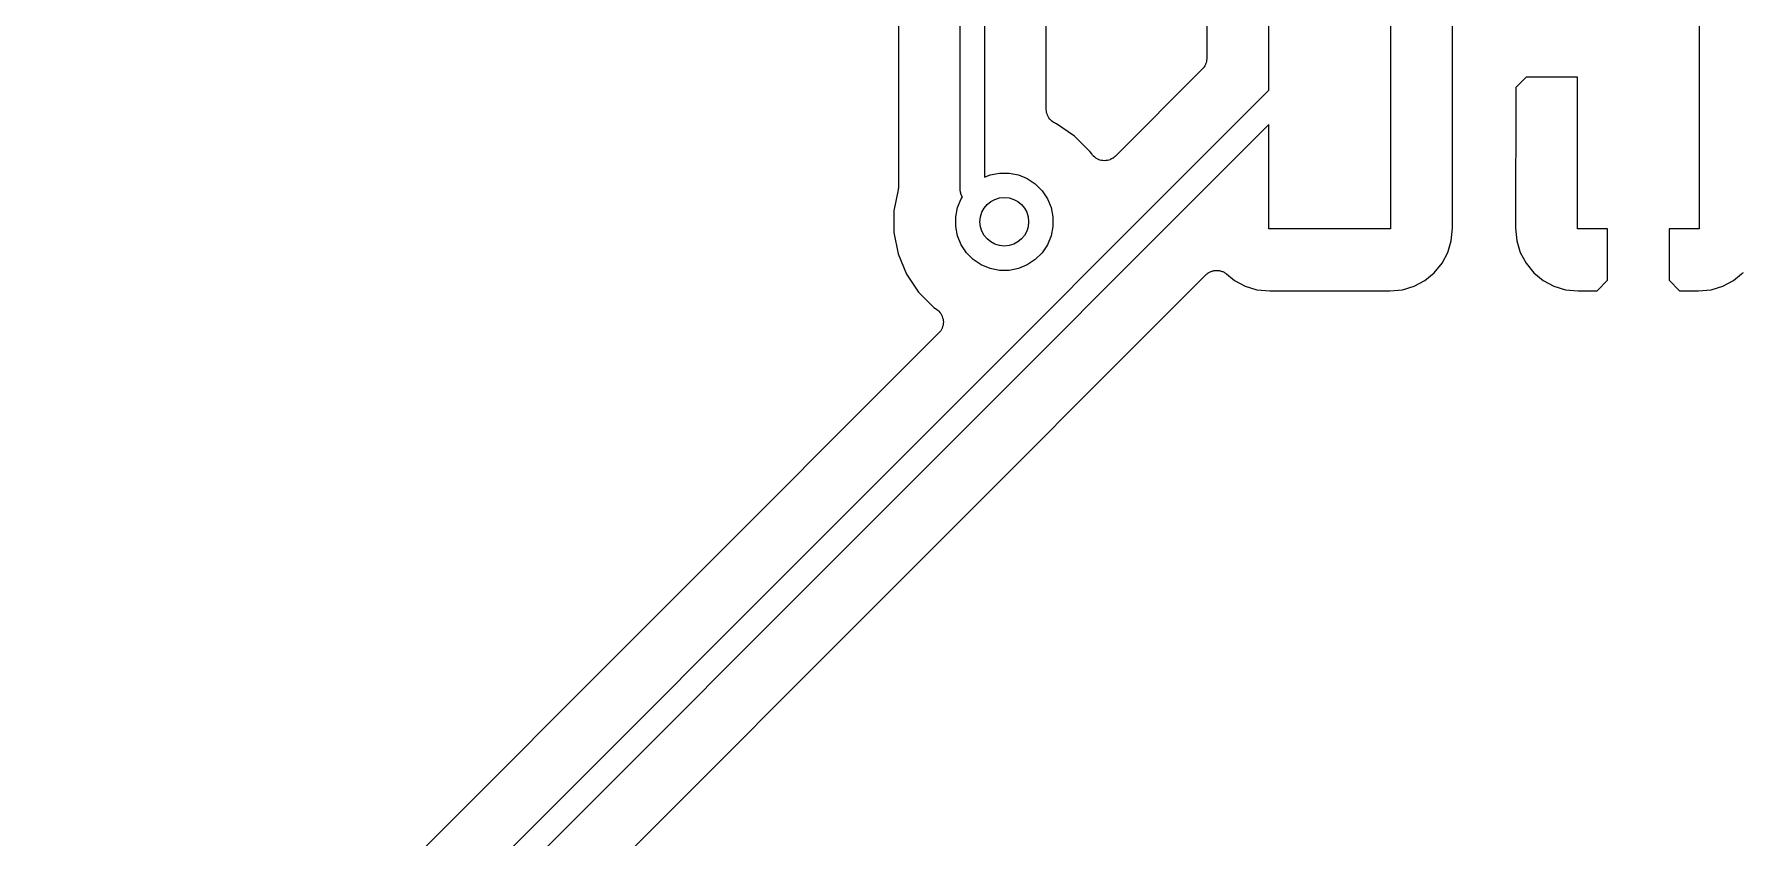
# Model space of a CAD drawing. Extents: x 2.15 to 10.02, y -5.18 to -1.32.
# Drawn here: x 7.622 to 8.176, y -3.985 to -3.725 of the extents above; entities that cross this region are included whole.
import ezdxf

# ---------------------------------------------------------------- set-up
doc = ezdxf.new("R2010")
doc.units = 0
doc.header["$MEASUREMENT"] = 0
doc.layers.add('BLACK', color=7, linetype='CONTINUOUS')

msp = doc.modelspace()

# ---------------------------------------------------------------- linework, layer by layer
at = {"layer": 'BLACK', "linetype": 'CONTINUOUS'}
for p, q in [((7.92205, -3.775), (7.92205, -3.55267)), ((7.92992, -3.55267), (7.92992, -3.77111)), ((7.94992, -3.74912), (7.94992, -3.56609)), ((8.00193, -3.66993), (8.00193, -3.73262)), ((8.02205, -3.74286), (8.02205, -3.66969)), ((8.06142, -3.66969), (8.06142, -3.7878)), ((8.08154, -3.78755), (8.08154, -3.66993)), ((8.16142, -3.66969), (8.16142, -3.7878)), ((7.90205, -3.71255), (7.90205, -3.77377)), ((8.00046, -3.73616), (7.97231, -3.76431)), ((8.00076, -3.7358), (8.00046, -3.73616)), ((8.00105, -3.73545), (8.00076, -3.7358)), ((8.00106, -3.73542), (8.00105, -3.73545)), ((8.00108, -3.7354), (8.00106, -3.73542)), ((8.0013, -3.735), (8.00108, -3.7354)), ((8.00152, -3.73459), (8.0013, -3.735)), ((8.00153, -3.73457), (8.00152, -3.73459)), ((8.00154, -3.73454), (8.00153, -3.73457)), ((8.00168, -3.7341), (8.00154, -3.73454)), ((8.00182, -3.73366), (8.00168, -3.7341)), ((8.00183, -3.73361), (8.00182, -3.73364)), ((8.00182, -3.73364), (8.00182, -3.73366)), ((8.00187, -3.73315), (8.00183, -3.73361)), ((8.00193, -3.73269), (8.00187, -3.73315)), ((8.00193, -3.73262), (8.00193, -3.73264)), ((8.00193, -3.73264), (8.00193, -3.73264)), ((8.00193, -3.73264), (8.00193, -3.73264)), ((8.00193, -3.73264), (8.00193, -3.73269)), ((8.10204, -3.74207), (8.10193, -3.78756)), ((8.10537, -3.73874), (8.10204, -3.74207)), ((8.12205, -3.73874), (8.10537, -3.73874)), ((8.12205, -3.7878), (8.12205, -3.73874)), ((7.32317, -4.44173), (8.02205, -3.74286)), ((7.94997, -3.74958), (7.94992, -3.74912)), ((7.95001, -3.75005), (7.94997, -3.74958)), ((7.95001, -3.75007), (7.95001, -3.75005)), ((7.95002, -3.75009), (7.95001, -3.75007)), ((7.95015, -3.75054), (7.95002, -3.75009)), ((7.95028, -3.75099), (7.95015, -3.75054)), ((7.95029, -3.75101), (7.95028, -3.75099)), ((7.9503, -3.75103), (7.95029, -3.75101)), ((7.95052, -3.75144), (7.9503, -3.75103)), ((7.95073, -3.75185), (7.95052, -3.75144)), ((7.95075, -3.75187), (7.95073, -3.75185)), ((7.95076, -3.75189), (7.95075, -3.75187)), ((7.95105, -3.75225), (7.95076, -3.75189)), ((7.95134, -3.75261), (7.95105, -3.75225)), ((7.95136, -3.75263), (7.95134, -3.75261)), ((7.95137, -3.75264), (7.95136, -3.75263)), ((7.95173, -3.75294), (7.95137, -3.75264)), ((7.95209, -3.75324), (7.95173, -3.75294)), ((7.95211, -3.75325), (7.95209, -3.75324)), ((7.95213, -3.75327), (7.95211, -3.75325)), ((7.95254, -3.75349), (7.95213, -3.75327)), ((8.02205, -3.75399), (7.32772, -4.44832)), ((7.95294, -3.75371), (7.95254, -3.75349)), ((7.95298, -3.75373), (7.95294, -3.75371)), ((7.95301, -3.75374), (7.95298, -3.75373)), ((7.95298, -3.75373), (7.95298, -3.75373)), ((7.95298, -3.75373), (7.95298, -3.75373)), ((7.95324, -3.75384), (7.95301, -3.75374)), ((7.95909, -3.75775), (7.95324, -3.75384)), ((7.96407, -3.76273), (7.95909, -3.75775)), ((8.02205, -3.7878), (8.02205, -3.75399)), ((7.96462, -3.76355), (7.96407, -3.76273)), ((7.96492, -3.76391), (7.96462, -3.76355)), ((7.96522, -3.76428), (7.96492, -3.76391)), ((7.96523, -3.76429), (7.96522, -3.76428)), ((7.96524, -3.7643), (7.96523, -3.76429)), ((7.9656, -3.7646), (7.96524, -3.7643)), ((7.97226, -3.76436), (7.97189, -3.76465)), ((7.97229, -3.76433), (7.97226, -3.76436)), ((7.97231, -3.76431), (7.97229, -3.76433)), ((7.97229, -3.76433), (7.97229, -3.76433)), ((7.97229, -3.76433), (7.97229, -3.76433)), ((7.93171, -3.77037), (7.93475, -3.76977)), ((7.93475, -3.76977), (7.93786, -3.76977)), ((7.93786, -3.76977), (7.9409, -3.77037)), ((7.96597, -3.76491), (7.9656, -3.7646)), ((7.96598, -3.76491), (7.96597, -3.76491)), ((7.96599, -3.76492), (7.96598, -3.76491)), ((7.96641, -3.76515), (7.96599, -3.76492)), ((7.96682, -3.76537), (7.96641, -3.76515)), ((7.96684, -3.76538), (7.96682, -3.76537)), ((7.96685, -3.76539), (7.96684, -3.76538)), ((7.96731, -3.76552), (7.96685, -3.76539)), ((7.96776, -3.76567), (7.96731, -3.76552)), ((7.96777, -3.76567), (7.96776, -3.76567)), ((7.96779, -3.76567), (7.96777, -3.76567)), ((7.96826, -3.76572), (7.96779, -3.76567)), ((7.96873, -3.76577), (7.96826, -3.76572)), ((7.96874, -3.76577), (7.96873, -3.76577)), ((7.96876, -3.76577), (7.96874, -3.76577)), ((7.96923, -3.76573), (7.96876, -3.76577)), ((7.9697, -3.76569), (7.96923, -3.76573)), ((7.96971, -3.76568), (7.9697, -3.76569)), ((7.96973, -3.76568), (7.96971, -3.76568)), ((7.97018, -3.76555), (7.96973, -3.76568)), ((7.97063, -3.76541), (7.97018, -3.76555)), ((7.97065, -3.76541), (7.97063, -3.76541)), ((7.97066, -3.7654), (7.97065, -3.76541)), ((7.97108, -3.76518), (7.97066, -3.7654)), ((7.9715, -3.76496), (7.97108, -3.76518)), ((7.97151, -3.76496), (7.9715, -3.76496)), ((7.97153, -3.76495), (7.97151, -3.76496)), ((7.97189, -3.76465), (7.97153, -3.76495)), ((7.90191, -3.77521), (7.90056, -3.78199)), ((7.90193, -3.775), (7.90191, -3.77521)), ((7.90197, -3.7748), (7.90193, -3.775)), ((7.90198, -3.77473), (7.90197, -3.7748)), ((7.90202, -3.77426), (7.90198, -3.77473)), ((7.90205, -3.77384), (7.90202, -3.77405)), ((7.90202, -3.77405), (7.90202, -3.77426)), ((7.90205, -3.77377), (7.90205, -3.77384)), ((7.92203, -3.7752), (7.92205, -3.775)), ((7.9221, -3.77597), (7.92203, -3.7752)), ((7.92992, -3.77111), (7.93171, -3.77037)), ((7.9409, -3.77037), (7.94376, -3.77156)), ((7.94376, -3.77156), (7.94634, -3.77328)), ((7.94634, -3.77328), (7.94854, -3.77548)), ((7.94854, -3.77548), (7.95026, -3.77806)), ((7.92056, -3.78396), (7.92116, -3.78092)), ((7.92116, -3.78092), (7.92235, -3.77806)), ((7.92231, -3.77665), (7.9221, -3.77597)), ((7.92233, -3.77671), (7.92231, -3.77665)), ((7.92269, -3.77739), (7.92233, -3.77671)), ((7.92235, -3.77806), (7.92275, -3.77746)), ((7.92275, -3.77746), (7.92269, -3.77739)), ((7.95026, -3.77806), (7.95145, -3.78092)), ((7.95145, -3.78092), (7.95205, -3.78396)), ((7.90056, -3.78199), (7.90056, -3.78904)), ((7.92056, -3.78707), (7.92056, -3.78396)), ((7.95205, -3.78396), (7.95205, -3.78707)), ((7.90056, -3.78904), (7.90193, -3.79594)), ((7.92116, -3.79011), (7.92056, -3.78707)), ((7.92235, -3.79298), (7.92116, -3.79011)), ((7.95145, -3.79011), (7.95026, -3.79298)), ((7.95205, -3.78707), (7.95145, -3.79011)), ((8.06142, -3.7878), (8.02205, -3.7878)), ((8.07998, -3.79549), (8.08113, -3.79172)), ((8.08113, -3.79172), (8.08154, -3.78755)), ((8.10193, -3.78756), (8.10234, -3.79172)), ((8.10234, -3.79172), (8.10348, -3.79549)), ((8.13173, -3.7878), (8.12205, -3.7878)), ((8.13173, -3.80447), (8.13173, -3.7878)), ((8.16142, -3.7878), (8.15173, -3.7878)), ((8.15173, -3.7878), (8.15173, -3.80447)), ((7.90193, -3.79594), (7.90462, -3.80245)), ((7.92407, -3.79555), (7.92235, -3.79298)), ((7.92627, -3.79775), (7.92407, -3.79555)), ((7.94854, -3.79555), (7.94634, -3.79775)), ((7.95026, -3.79298), (7.94854, -3.79555)), ((8.07813, -3.79896), (8.07998, -3.79549)), ((8.10348, -3.79549), (8.10534, -3.79896)), ((7.35963, -4.44469), (8.0016, -3.80272)), ((7.90462, -3.80245), (7.90854, -3.8083)), ((7.92884, -3.79947), (7.92627, -3.79775)), ((7.93171, -3.80066), (7.92884, -3.79947)), ((7.93475, -3.80126), (7.93171, -3.80066)), ((7.93786, -3.80126), (7.93475, -3.80126)), ((7.9409, -3.80066), (7.93786, -3.80126)), ((7.94376, -3.79947), (7.9409, -3.80066)), ((7.94634, -3.79775), (7.94376, -3.79947)), ((8.0016, -3.80272), (8.00165, -3.80267)), ((8.00165, -3.80267), (8.00183, -3.80253)), ((8.00183, -3.80253), (8.00199, -3.80237)), ((8.00199, -3.80237), (8.00221, -3.80223)), ((8.00221, -3.80223), (8.00241, -3.80207)), ((8.00241, -3.80207), (8.00261, -3.80196)), ((8.00261, -3.80196), (8.0028, -3.80184)), ((8.0028, -3.80184), (8.00305, -3.80174)), ((8.00305, -3.80174), (8.00328, -3.80162)), ((8.00328, -3.80162), (8.0035, -3.80155)), ((8.0035, -3.80155), (8.00371, -3.80147)), ((8.00371, -3.80147), (8.00396, -3.80142)), ((8.00396, -3.80142), (8.00422, -3.80134)), ((8.00422, -3.80134), (8.00444, -3.80132)), ((8.00444, -3.80132), (8.00466, -3.80128)), ((8.00466, -3.80128), (8.00493, -3.80128)), ((8.00493, -3.80128), (8.00519, -3.80126)), ((8.00519, -3.80126), (8.00541, -3.80128)), ((8.00541, -3.80128), (8.00564, -3.80128)), ((8.00564, -3.80128), (8.0059, -3.80134)), ((8.0059, -3.80134), (8.00616, -3.80136)), ((8.00616, -3.80136), (8.00638, -3.80143)), ((8.00638, -3.80143), (8.0066, -3.80148)), ((8.0066, -3.80148), (8.00684, -3.80158)), ((8.00684, -3.80158), (8.00709, -3.80166)), ((8.00709, -3.80166), (8.00729, -3.80176)), ((8.00729, -3.80176), (8.0075, -3.80185)), ((8.0075, -3.80185), (8.00772, -3.802)), ((8.00772, -3.802), (8.00795, -3.80212)), ((8.00795, -3.80212), (8.00812, -3.80227)), ((8.00812, -3.80227), (8.00831, -3.80239)), ((8.00831, -3.80239), (8.01088, -3.80451)), ((8.07258, -3.80451), (8.07563, -3.80201)), ((8.07563, -3.80201), (8.07813, -3.79896)), ((8.10534, -3.79896), (8.10784, -3.80201)), ((8.10784, -3.80201), (8.11088, -3.80451)), ((8.17258, -3.80451), (8.17516, -3.80239)), ((8.17516, -3.80239), (8.17521, -3.80235)), ((8.17521, -3.80235), (8.1754, -3.80223)), ((8.1754, -3.80223), (8.17558, -3.80208)), ((8.17558, -3.80208), (8.17581, -3.80196)), ((7.90854, -3.8083), (7.91352, -3.81328)), ((8.01088, -3.80451), (8.01436, -3.80636)), ((8.01436, -3.80636), (8.01813, -3.80751)), ((8.01813, -3.80751), (8.02229, -3.80792)), ((8.02229, -3.80792), (8.06117, -3.80792)), ((8.06117, -3.80792), (8.06534, -3.80751)), ((8.06534, -3.80751), (8.06911, -3.80636)), ((8.06911, -3.80636), (8.07258, -3.80451)), ((8.11088, -3.80451), (8.11436, -3.80636)), ((8.11436, -3.80636), (8.11813, -3.80751)), ((8.11813, -3.80751), (8.12226, -3.80791)), ((8.12226, -3.80791), (8.12838, -3.80782)), ((8.12838, -3.80782), (8.13173, -3.80447)), ((8.15173, -3.80447), (8.15508, -3.80782)), ((8.15508, -3.80782), (8.16121, -3.80791)), ((8.16121, -3.80791), (8.16534, -3.80751)), ((8.16534, -3.80751), (8.16911, -3.80636)), ((8.16911, -3.80636), (8.17258, -3.80451)), ((7.91352, -3.81328), (7.91434, -3.81383)), ((7.91434, -3.81383), (7.91437, -3.81385)), ((7.91437, -3.81385), (7.91437, -3.81385)), ((7.91437, -3.81385), (7.91437, -3.81385)), ((7.91437, -3.81385), (7.9144, -3.81387)), ((7.9144, -3.81387), (7.91476, -3.81418)), ((7.91476, -3.81418), (7.91512, -3.81448)), ((7.91512, -3.81448), (7.91513, -3.81449)), ((7.91513, -3.81449), (7.91514, -3.8145)), ((7.91514, -3.8145), (7.91544, -3.81487)), ((7.91544, -3.81487), (7.91573, -3.81524)), ((7.91573, -3.81524), (7.91574, -3.81525)), ((7.91574, -3.81525), (7.91575, -3.81526)), ((7.91575, -3.81526), (7.91597, -3.81568)), ((7.91597, -3.81568), (7.91619, -3.8161)), ((7.91632, -3.81945), (7.91618, -3.81991)), ((7.91619, -3.8161), (7.91619, -3.81611)), ((7.91619, -3.81611), (7.9162, -3.81613)), ((7.9162, -3.81613), (7.91633, -3.81658)), ((7.91646, -3.81901), (7.91632, -3.81945)), ((7.91633, -3.81658), (7.91647, -3.81704)), ((7.91651, -3.8185), (7.91646, -3.81898)), ((7.91646, -3.81898), (7.91646, -3.81899)), ((7.91646, -3.81899), (7.91646, -3.81901)), ((7.91647, -3.81704), (7.91647, -3.81705)), ((7.91647, -3.81705), (7.91647, -3.81707)), ((7.91647, -3.81707), (7.91651, -3.81753)), ((7.91651, -3.81753), (7.91656, -3.81801)), ((7.91656, -3.81804), (7.91651, -3.8185)), ((7.91656, -3.81801), (7.91656, -3.81802)), ((7.91656, -3.81802), (7.91656, -3.81804)), ((7.9151, -3.82152), (7.31635, -4.42027)), ((7.9154, -3.82116), (7.9151, -3.82152)), ((7.9157, -3.8208), (7.9154, -3.82116)), ((7.91571, -3.82078), (7.9157, -3.8208)), ((7.91594, -3.82035), (7.91571, -3.82077)), ((7.91571, -3.82077), (7.91571, -3.82078)), ((7.91616, -3.81994), (7.91594, -3.82035)), ((7.91617, -3.81992), (7.91616, -3.81994)), ((7.91618, -3.81991), (7.91617, -3.81992))]:
    msp.add_line(p, q, dxfattribs=at)
at = {"layer": 'BLACK'}
msp.add_circle((7.9363, -3.78552), 0.00787, dxfattribs=at)

doc.saveas('drawing.dxf')
